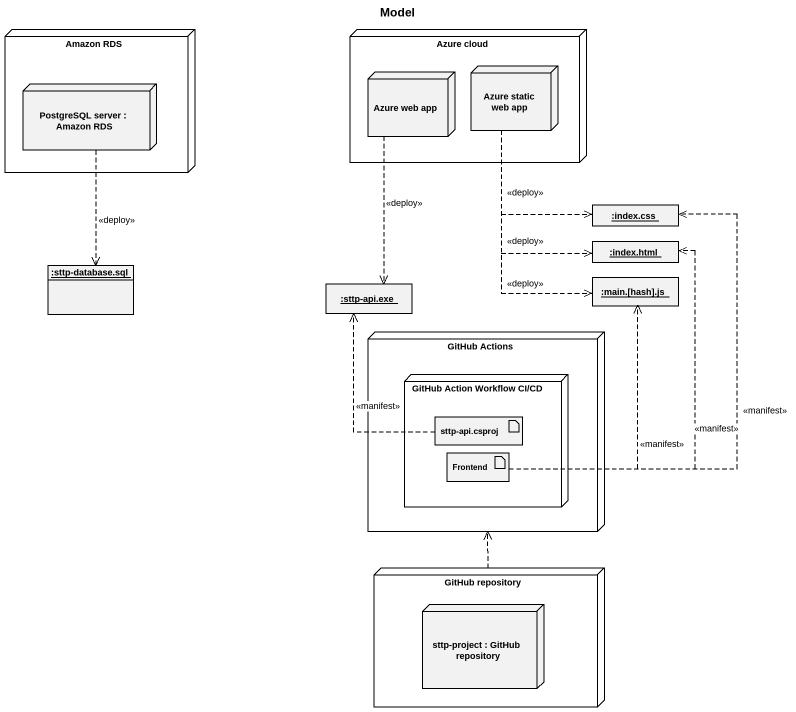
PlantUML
@startuml
title Model
allowmixing
hide circle
hide empty members
node "Amazon RDS" as Amazon_RDS {
  node "PostgreSQL server : Amazon RDS" as PostgreSQL_server
}
node "Azure cloud" as Azure_cloud {
  node "Azure web app" as Azure_web_app
  node "Azure static web app" as Azure_static_web_app
}
object ":index.css" as index_css
object ":index.html" as index_html
object ":sttp-database.sql" as sttp_database_sql
object ":sttp-api.exe" as sttp_api_exe
object ":main.[hash].js" as main_hash_js
node "GitHub Actions" as GitHub_Actions {
  node "GitHub Action Workflow CI/CD" as GitHub_Action_Workflow_CI_CD {
    artifact "sttp-api.csproj" as sttp_api_csproj
    artifact Frontend
  }
}
node "GitHub repository" as GitHub_repository {
  node "sttp-project : GitHub repository" as sttp_project
}
PostgreSQL_server ..> sttp_database_sql : <<deploy>>
Azure_web_app ..> sttp_api_exe : <<deploy>>
Azure_static_web_app ..> index_css : <<deploy>>
Azure_static_web_app ..> index_html : <<deploy>>
Azure_static_web_app ..> main_hash_js : <<deploy>>
sttp_api_csproj .up.> sttp_api_exe : <<manifest>>
Frontend .up.> index_css : <<manifest>>
Frontend .up.> index_html : <<manifest>>
Frontend .up.> main_hash_js : <<manifest>>
GitHub_repository .up.> GitHub_Actions
@enduml
